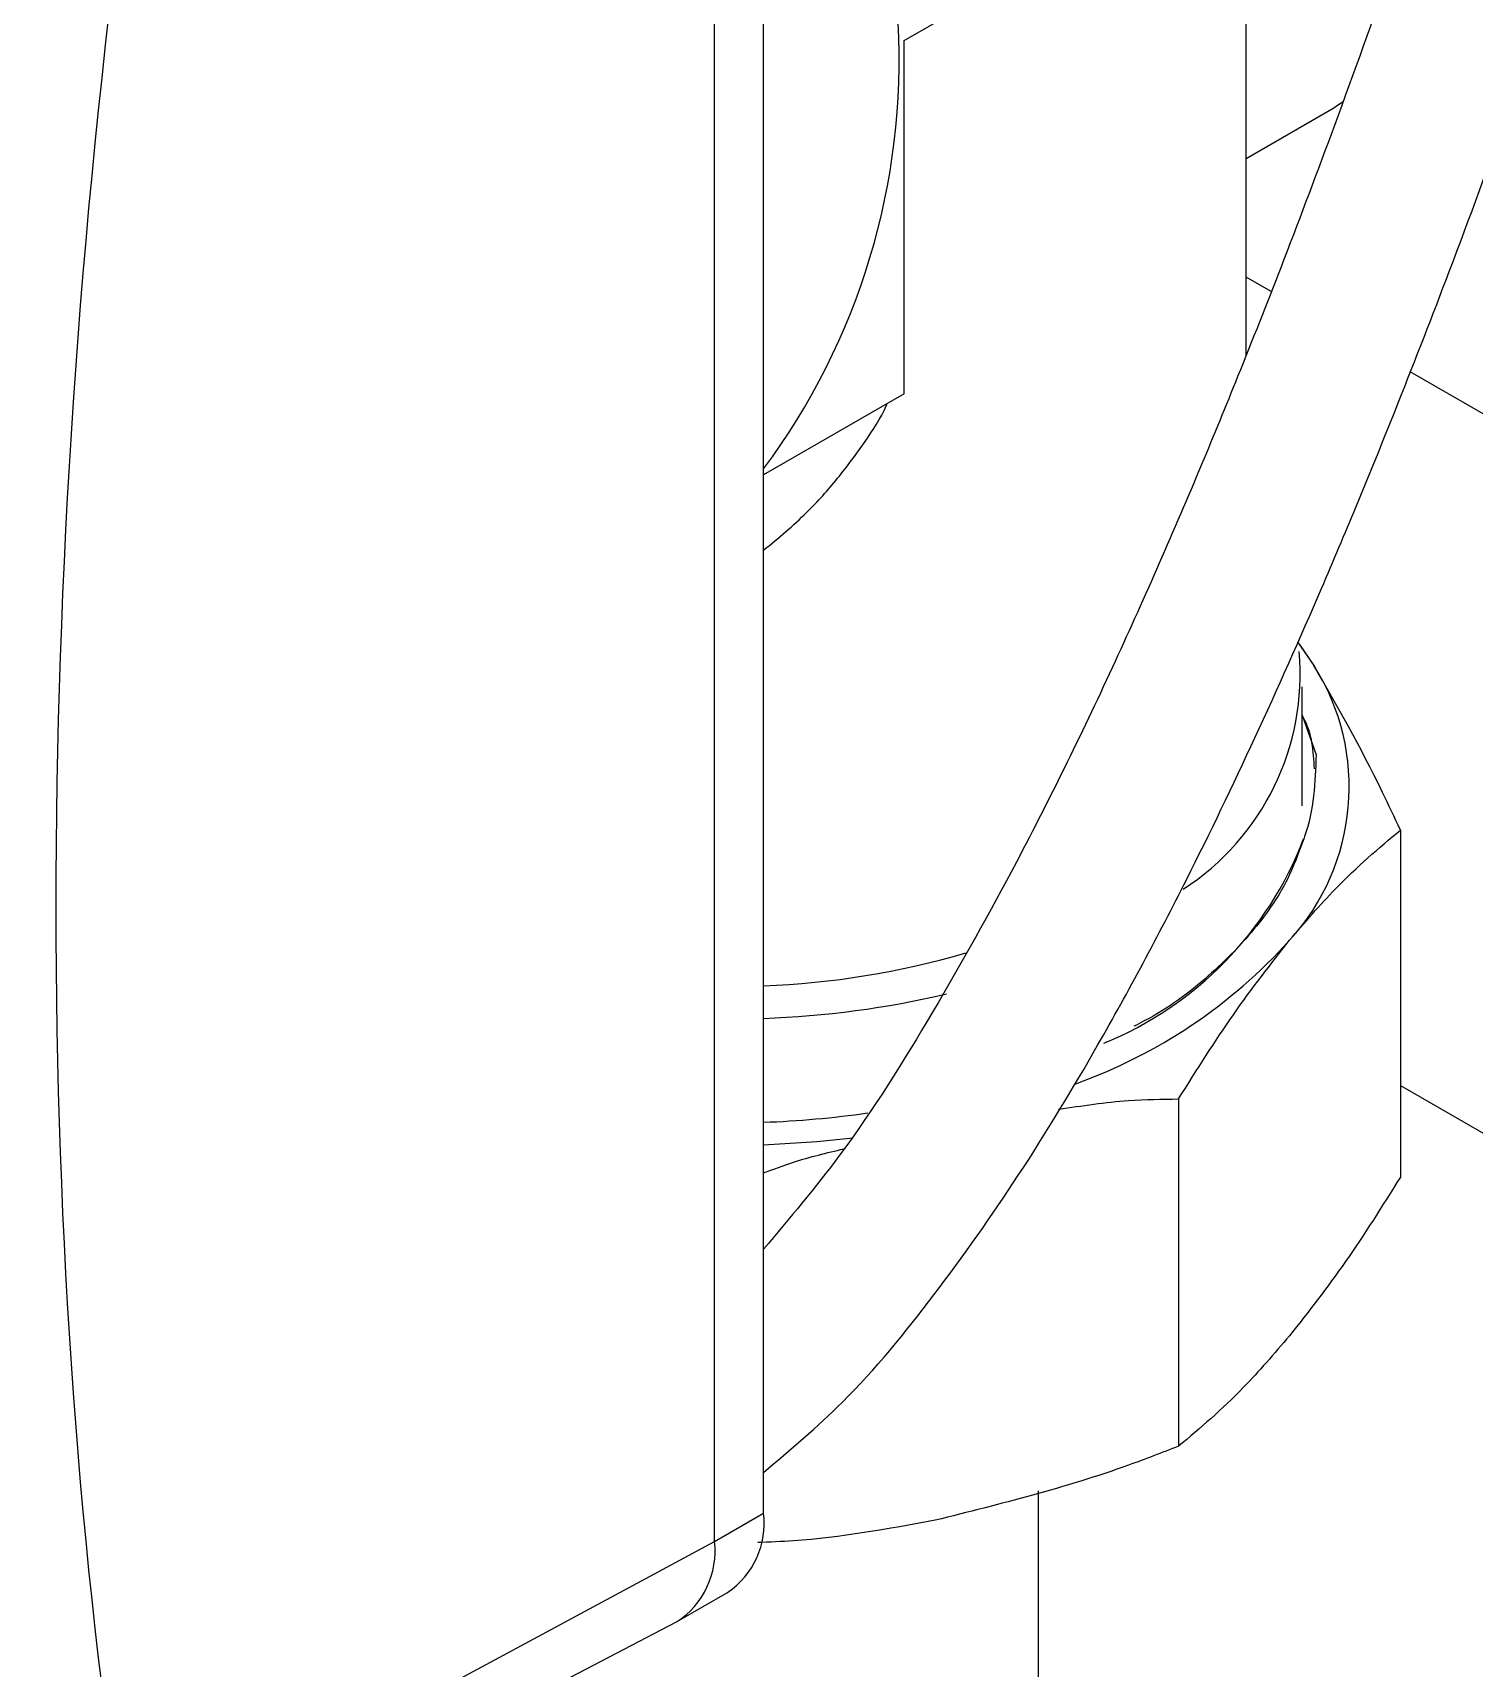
# Model space of a CAD drawing. Extents: x 75 to 2075, y 25 to 1460.
# Drawn here: x 1735.7 to 1795.2, y 731.2 to 798.8 of the extents above; entities that cross this region are included whole.
import ezdxf

# ---------------------------------------------------------------- set-up
doc = ezdxf.new("R2010")
doc.units = 0
doc.header["$LTSCALE"] = 5
doc.linetypes.add('SLD-KATı', pattern=[0])
doc.layers.get('0').update_dxf_attribs({"linetype": 'CONTINUOUS'})

msp = doc.modelspace()

# ---------------------------------------------------------------- linework, layer by layer
at = {"color": 7, "linetype": 'SLD-KATı'}
for p, q in [((1785.811, 785.431), (1785.811, 889.48)), ((1765.898, 737.632), (1765.898, 819.286)), ((1763.877, 736.466), (1763.877, 818.12)), ((1771.706, 798.429), (1777.262, 801.636)), ((1771.706, 783.848), (1771.706, 798.429)), ((1785.811, 793.564), (1789.434, 795.655)), ((1786.85, 788.061), (1785.811, 788.661)), ((1811.174, 774.019), (1792.586, 784.75)), ((1771.706, 783.848), (1765.898, 780.495)), ((1788.614, 772.628), (1787.943, 773.606)), ((1788.614, 772.628), (1788.029, 773.493)), ((1788.132, 766.827), (1788.132, 771.743)), ((1788.132, 770.574), (1788.702, 768.936)), ((1792.179, 765.835), (1792.179, 751.502)), ((1792.179, 755.294), (1798.318, 751.749)), ((1783.025, 754.731), (1783.025, 740.397)), ((1777.24, 705.158), (1777.24, 738.554)), ((1763.877, 736.466), (1765.898, 737.632)), ((1739.56, 723.375), (1763.877, 736.466)), ((1762.398, 733.196), (1764.418, 734.362)), ((1738.757, 720.862), (1762.308, 733.147))]:
    msp.add_line(p, q, dxfattribs=at)
at = {"color": 7, "linetype": 'SLD-KATı', "flags": 128}
for points in [[(1789.434, 795.655), (1789.529, 795.712), (1789.831, 795.924)], [(1765.898, 752.842), (1768.095, 752.971), (1769.592, 753.124)]]:
    msp.add_lwpolyline(points, dxfattribs=at)
at = {"color": 7, "linetype": 'SLD-KATı'}
for centre, radius, start, end in [((1743.192, 797.638), 28.303, 323.34554, 3.08562), ((1777.481, 772.257), 10.559, 302.92508, 5.11841), ((1780.698, 767.616), 9.369, 317.46112, 32.34165), ((1774.282, 770.812), 14.898, 292.35034, 338.96575), ((1771.434, 775.839), 21.756, 289.75108, 318.00026), ((1764.607, 793.695), 34.315, 272.15626, 286.30492), ((1764.583, 796.608), 38.57, 271.95355, 283.28166), ((1764.441, 794.405), 40.66, 272.05273, 278.13677), ((1762.5, 737.2), 3.425, 304.05635, 7.25583), ((1760.415, 736.072), 3.485, 302.91621, 6.48758)]:
    msp.add_arc(centre, radius, start, end, dxfattribs=at)
msp.add_ellipse((1971.918, 889.287), major_axis=(169.397, 273.288), ratio=0.597167, start_param=2.218639, end_param=2.531018, dxfattribs=at)
for points, knots in [([(1797.308, 818.001), (1796.327, 814.948), (1794.512, 809.294), (1791.827, 801.466), (1789.453, 794.865), (1787.374, 789.361), (1785.587, 784.831), (1783.357, 779.399), (1780.417, 772.678), (1776.738, 765.112), (1772.93, 758.309), (1769.537, 752.846), (1766.969, 749.8), (1765.898, 748.53)], [0, 0, 0, 0, 0.12677, 0.23482, 0.326166, 0.402596, 0.465673, 0.516869, 0.632186, 0.751781, 0.843559, 0.934784, 1, 1, 1, 1]), ([(1765.898, 739.315), (1767.006, 740.249), (1769.566, 742.405), (1773.018, 746.65), (1776.514, 751.601), (1779.984, 757.344), (1783.208, 763.395), (1786.244, 769.711), (1788.536, 774.866), (1790.484, 779.482), (1792.252, 783.842), (1794.37, 789.307), (1796.857, 796.062), (1799.728, 804.274), (1801.678, 810.267), (1802.741, 813.533)], [0, 0, 0, 0, 0.05328, 0.123011, 0.194652, 0.269061, 0.360839, 0.437997, 0.518172, 0.561969, 0.617136, 0.68663, 0.772179, 0.87584, 1, 1, 1, 1]), ([(1765.898, 777.384), (1766.509, 777.889), (1767.604, 778.793), (1768.98, 780.345), (1770.067, 781.815), (1770.76, 782.863), (1770.987, 783.407), (1771.001, 783.44)], [0, 0, 0, 0, 0.2971636, 0.5327394, 0.7699796, 0.9858554, 1, 1, 1, 1]), ([(1792.179, 765.835), (1791.935, 766.357), (1790.764, 768.869), (1789.564, 770.966), (1788.614, 772.628)], [0, 0, 0, 0, 0.207716, 1, 1, 1, 1]), ([(1788.132, 770.543), (1788.14, 770.529), (1788.539, 769.833), (1788.58, 769.088), (1788.62, 768.359)], [0, 0, 0, 0, 0.020817, 1, 1, 1, 1]), ([(1788.702, 768.936), (1788.659, 767.802), (1788.614, 766.634), (1788.2, 765.498), (1788.188, 765.465)], [0, 0, 0, 0, 0.971196, 1, 1, 1, 1]), ([(1787.602, 761.282), (1788.234, 762.016), (1789.773, 763.807), (1791.286, 765.083), (1792.179, 765.835)], [0, 0, 0, 0, 0.410402, 1, 1, 1, 1]), ([(1788.188, 765.465), (1787.983, 764.901), (1787.569, 763.765), (1786.392, 761.934), (1784.584, 760.023), (1782.753, 758.545), (1781.451, 757.87), (1781.184, 757.731)], [0, 0, 0, 0, 0.1941895, 0.3913198, 0.6565905, 0.9295565, 1, 1, 1, 1]), ([(1783.025, 754.731), (1783.776, 755.926), (1785.287, 758.332), (1786.827, 760.295), (1787.602, 761.282)], [0, 0, 0, 0, 0.497167, 1, 1, 1, 1]), ([(1778.075, 754.306), (1779.043, 754.453), (1780.711, 754.706), (1782.341, 754.723), (1783.025, 754.731)], [0, 0, 0, 0, 0.580232, 1, 1, 1, 1]), ([(1765.898, 751.677), (1766.309, 751.833), (1767.399, 752.246), (1768.512, 752.508), (1769.206, 752.671)], [0, 0, 0, 0, 0.376853, 1, 1, 1, 1]), ([(1792.179, 751.502), (1791.427, 750.306), (1789.916, 747.901), (1788.376, 745.938), (1787.602, 744.951)], [0, 0, 0, 0, 0.497167, 1, 1, 1, 1]), ([(1787.602, 744.951), (1786.97, 744.216), (1785.43, 742.425), (1783.917, 741.149), (1783.025, 740.397)], [0, 0, 0, 0, 0.410402, 1, 1, 1, 1]), ([(1783.025, 740.397), (1782.34, 740.131), (1779.04, 738.847), (1775.663, 738.007), (1772.988, 737.341)], [0, 0, 0, 0, 0.207716, 1, 1, 1, 1]), ([(1772.988, 737.341), (1771.026, 736.982), (1768.564, 736.532), (1766.15, 736.436), (1765.66, 736.416)], [0, 0, 0, 0, 0.796656, 1, 1, 1, 1])]:
    msp.add_open_spline(points, degree=3, knots=knots, dxfattribs=at)

doc.saveas('drawing.dxf')
